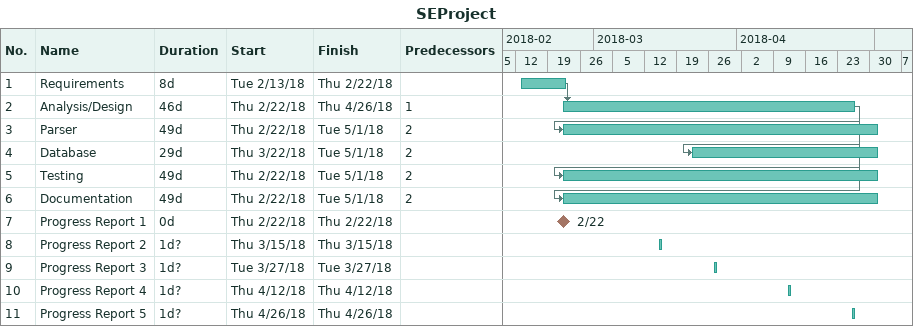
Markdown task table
SEProject

| ID | Task | Duration | Start | Finish | Predecessors |
|---|---|---|---|---|---|
| 1 | Requirements | 8d | 2018-02-13 | 2018-02-22 |  |
| 2 | Analysis/Design | 46d | 2018-02-22 | 2018-04-26 | 1 |
| 3 | Parser | 49d | 2018-02-22 | 2018-05-01 | 2 |
| 4 | Database | 29d | 2018-03-22 | 2018-05-01 | 2 |
| 5 | Testing | 49d | 2018-02-22 | 2018-05-01 | 2 |
| 6 | Documentation | 49d | 2018-02-22 | 2018-05-01 | 2 |
| 7 | Progress Report 1 | 0d | 2018-02-22 | 2018-02-22 |  |
| 8 | Progress Report 2 | 1d? | 2018-03-15 | 2018-03-15 |  |
| 9 | Progress Report 3 | 1d? | 2018-03-27 | 2018-03-27 |  |
| 10 | Progress Report 4 | 1d? | 2018-04-12 | 2018-04-12 |  |
| 11 | Progress Report 5 | 1d? | 2018-04-26 | 2018-04-26 |  |
